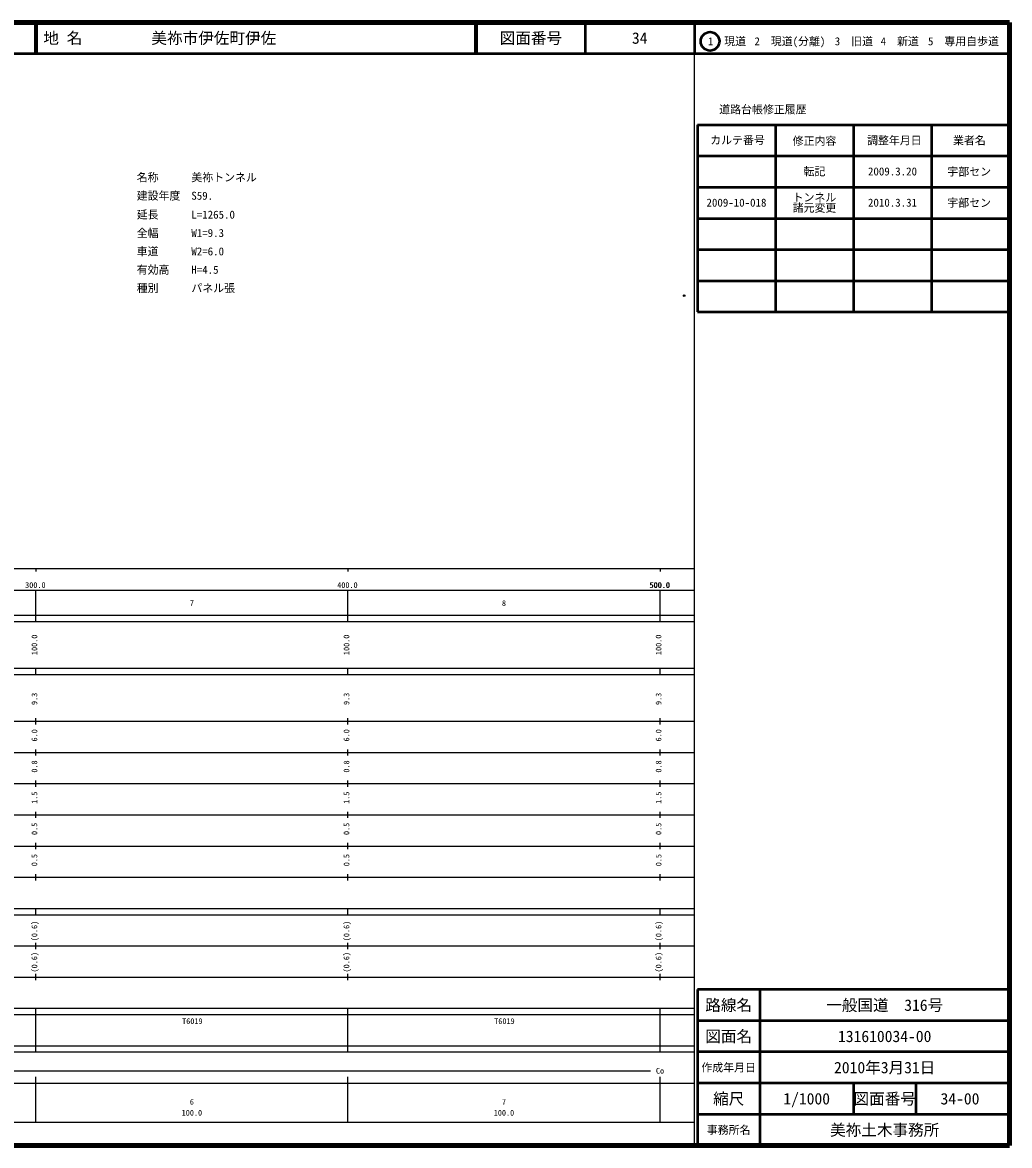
# Model space of a CAD drawing. Units: millimetres on the paper, with parts at other scales. Extents: x 40 to 680, y 20 to 380.
# Drawn here: x 363.7 to 680, y 20 to 380 of the extents above; entities that cross this region are included whole.
import ezdxf
from ezdxf.enums import TextEntityAlignment as Align

# ---------------------------------------------------------------- set-up
doc = ezdxf.new("R2010")
doc.units = ezdxf.units.MM
doc.header["$PDMODE"] = 32
doc.header["$PDSIZE"] = 0.5
doc.layers.add('S-OTRS', color=6, linetype='Continuous')
doc.layers.add('S-TTL-TXT', color=7, linetype='Continuous')
for name, color, linetype, lineweight in [('S-STR-HTXT', 7, 'Continuous', 13), ('S-TTL', 2, 'Continuous', 140), ('S-TTL-BAND', 7, 'Continuous', 25), ('S-TTL-FRAM', 2, 'Continuous', 50), ('S-TTL-LINE', 7, 'Continuous', 50)]:
    doc.layers.add(name, color=color, linetype=linetype, lineweight=lineweight)
doc.styles.add('ＭＳ ゴシック', font='')
doc.styles.get('ＭＳ ゴシック').set_extended_font_data('MS Gothic')

msp = doc.modelspace()

# ---------------------------------------------------------------- linework, layer by layer
at = {"layer": 'S-OTRS'}
msp.add_point((575.729, 292.451), dxfattribs=at)
at = {"layer": 'S-TTL'}
for p, q in [((680, 380), (40, 380)), ((680, 20), (680, 380)), ((40, 20), (680, 20))]:
    msp.add_line(p, q, dxfattribs=at)
at = {"layer": 'S-TTL-BAND'}
for p, q in [((579, 20), (579, 370)), ((40, 205), (579, 205)), ((368, 205), (368, 204)), ((468, 205), (468, 204)), ((568, 205), (568, 204)), ((68, 198), (579, 198)), ((368, 188), (368, 198)), ((468, 188), (468, 198)), ((568, 188), (568, 198)), ((40, 190), (579, 190)), ((40, 188), (579, 188)), ((40, 173), (579, 173)), ((368, 171), (368, 173)), ((468, 171), (468, 173)), ((568, 171), (568, 173)), ((40, 171), (579, 171)), ((40, 156), (579, 156)), ((368, 155), (368, 157)), ((468, 155), (468, 157)), ((568, 155), (568, 157)), ((46, 146), (579, 146)), ((368, 145), (368, 147)), ((468, 145), (468, 147)), ((568, 145), (568, 147)), ((368, 135), (368, 137)), ((468, 135), (468, 137)), ((568, 135), (568, 137)), ((52, 136), (579, 136)), ((46, 126), (579, 126)), ((368, 125), (368, 127)), ((468, 125), (468, 127)), ((568, 125), (568, 127)), ((52, 116), (579, 116)), ((368, 115), (368, 117)), ((468, 115), (468, 117)), ((568, 115), (568, 117)), ((46, 106), (579, 106)), ((368, 105), (368, 107)), ((468, 105), (468, 107)), ((568, 105), (568, 107)), ((40, 96), (579, 96)), ((40, 94), (579, 94)), ((368, 94), (368, 96)), ((468, 94), (468, 96)), ((568, 94), (568, 96)), ((49, 84), (579, 84)), ((368, 83), (368, 85)), ((468, 83), (468, 85)), ((568, 83), (568, 85)), ((40, 74), (579, 74)), ((368, 73), (368, 75)), ((468, 73), (468, 75)), ((568, 73), (568, 75)), ((40, 64), (579, 64)), ((40, 62), (579, 62)), ((368, 62), (368, 64)), ((368, 52), (368, 62)), ((368, 52), (368, 62)), ((468, 62), (468, 64)), ((468, 52), (468, 62)), ((468, 52), (468, 62)), ((568, 62), (568, 64)), ((568, 52), (568, 62)), ((40, 52), (579, 52)), ((368, 50), (368, 52)), ((468, 50), (468, 52)), ((568, 50), (568, 52)), ((40, 50), (579, 50)), ((189.5, 44), (565, 44)), ((40, 40), (579, 40)), ((368, 27.5), (368, 42)), ((468, 27.5), (468, 42)), ((568, 27.5), (568, 42)), ((68, 27.5), (579, 27.5))]:
    msp.add_line(p, q, dxfattribs=at)
at = {"layer": 'S-TTL-FRAM'}
for p, q in [((580, 347.197), (580, 287.197)), ((580, 347.197), (680, 347.197)), ((580, 287.197), (680, 287.197)), ((680, 70), (580, 70)), ((580, 70), (580, 20))]:
    msp.add_line(p, q, dxfattribs=at)
at = {"layer": 'S-TTL-LINE'}
for p, q in [((367.75, 380), (367.75, 370)), ((368.25, 380), (368.25, 370)), ((508.747, 380), (508.747, 370)), ((509.247, 380), (509.247, 370)), ((543.997, 380), (543.997, 370)), ((579, 380), (579, 370)), ((40, 370), (680, 370)), ((605, 347.197), (605, 287.197)), ((630, 347.197), (630, 287.197)), ((655, 347.197), (655, 287.197)), ((580, 337.197), (680, 337.197)), ((580, 327.197), (680, 327.197)), ((580, 317.197), (680, 317.197)), ((580, 307.197), (680, 307.197)), ((580, 297.197), (680, 297.197)), ((600, 70), (600, 20)), ((680, 60), (580, 60)), ((680, 50), (580, 50)), ((680, 40), (580, 40)), ((630, 40), (630, 30)), ((650, 40), (650, 30)), ((680, 30), (580, 30))]:
    msp.add_line(p, q, dxfattribs=at)
msp.add_circle((584.031, 373.958), 3, dxfattribs=at)

# ---------------------------------------------------------------- texts
at = {"layer": 'S-STR-HTXT', "style": 'ＭＳ ゴシック'}
for s, p in [('名称\u3000\u3000\u3000美祢トンネル', (400.324, 331.629)), ('建設年度\u3000S59.', (400.324, 325.738))]:
    msp.add_text(s, height=2.566, dxfattribs=at).set_placement(p, align=Align.TOP_LEFT)
for s, p in [('延長\u3000\u3000\u3000L=1265.0', (400.324, 316.347)), ('全幅\u3000\u3000\u3000W1=9.3', (400.324, 310.456)), ('車道\u3000\u3000\u3000W2=6.0', (400.324, 304.565)), ('有効高\u3000  H=4.5', (400.324, 298.674)), ('種別\u3000\u3000\u3000パネル張', (400.324, 292.783))]:
    msp.add_text(s, height=2.566, dxfattribs=at).set_placement(p, align=Align.BOTTOM_LEFT)
at = {"layer": 'S-TTL-BAND', "style": 'ＭＳ ゴシック'}
for s, p in [('300.0', (367.844, 198.195)), ('400.0', (467.844, 198.195)), ('500.0', (567.844, 198.195)), ('500.0', (568, 198.195)), ('7', (418, 192.405)), ('8', (518, 192.405)), ('Co', (568, 42.5)), ('6', (418, 32.523)), ('7', (518, 32.523)), ('100.0', (418, 29.033)), ('100.0', (518, 29.033))]:
    msp.add_text(s, height=1.833, dxfattribs=at).set_placement(p, align=Align.BOTTOM_CENTER)
for s, p in [('100.0', (369, 180.5)), ('100.0', (469, 180.5)), ('100.0', (569, 180.5)), ('9.3', (369, 163.174)), ('9.3', (469, 163.174)), ('9.3', (569, 163.174)), ('6.0', (369, 151.5)), ('6.0', (469, 151.5)), ('6.0', (569, 151.5)), ('0.8', (369, 141.5)), ('0.8', (469, 141.5)), ('0.8', (569, 141.5)), ('1.5', (369, 131.5)), ('1.5', (469, 131.5)), ('1.5', (569, 131.5)), ('0.5', (369, 121.5)), ('0.5', (469, 121.5)), ('0.5', (569, 121.5)), ('0.5', (369, 111.5)), ('0.5', (469, 111.5)), ('0.5', (569, 111.5)), ('(0.6)', (369, 88.764)), ('(0.6)', (469, 88.764)), ('(0.6)', (569, 88.764)), ('(0.6)', (369, 78.764)), ('(0.6)', (469, 78.764)), ('(0.6)', (569, 78.764))]:
    msp.add_text(s, height=1.833, rotation=90, dxfattribs=at).set_placement(p, align=Align.BOTTOM_CENTER)
for p in [(414.875, 58.405), (514.875, 58.405)]:
    msp.add_text('T6019', height=1.833, dxfattribs=at).set_placement(p, align=Align.BOTTOM_LEFT)
at = {"layer": 'S-TTL-TXT', "style": 'ＭＳ ゴシック'}
for s, p in [('地 名', (370.38, 375)), ('美祢市伊佐町伊佐', (405.024, 375))]:
    msp.add_text(s, height=3.666, dxfattribs=at).set_placement(p, align=Align.MIDDLE_LEFT)
for s, height, p in [('図面番号', 3.666, (526.622, 375)), ('34', 3.666, (561.497, 375)), ('1\u3000現道', 2.566, (589.448, 373.958)), ('2\u3000現道(分離)', 2.566, (609.619, 373.958)), ('3\u3000旧道', 2.566, (630.121, 373.958)), ('4\u3000新道', 2.566, (644.824, 373.958)), ('5\u3000専用自歩道', 2.566, (665.228, 373.958)), ('道路台帳修正履歴', 2.566, (600.968, 352.113)), ('カルテ番号', 2.566, (592.839, 342.277)), ('修正内容', 2.566, (617.509, 342.023)), ('調整年月日', 2.566, (643.089, 342.197)), ('業者名', 2.566, (667.134, 342.197)), ('転記', 2.566, (617.5, 332.245)), ('2009.3.20', 2.566, (642.5, 332.245)), ('宇部セン', 2.566, (667.077, 332.189)), ('トンネル', 2.566, (617.5, 323.912)), ('2009-10-018', 2.566, (592.5, 322.245)), ('諸元変更', 2.566, (617.5, 320.579)), ('2010.3.31', 2.566, (642.5, 322.245)), ('宇部セン', 2.566, (667.077, 322.189)), ('路線名', 3.666, (590, 65)), ('路線名', 3.666, (590, 65)), ('一般国道\u3000316号', 3.666, (640, 65)), ('図面名', 3.666, (590, 55)), ('図面名', 3.666, (590, 55)), ('131610034-00', 3.666, (640, 55)), ('2010年3月31日', 3.666, (640, 45)), ('作成年月日', 2.566, (590, 45)), ('作成年月日', 2.566, (590, 45)), ('縮尺', 3.666, (590, 35)), ('縮尺', 3.666, (590, 35)), ('1/1000', 3.666, (615, 35)), ('図面番号', 3.666, (640, 35)), ('図面番号', 3.666, (640, 35)), ('34-00', 3.666, (664.125, 35)), ('事務所名', 2.566, (590, 25)), ('事務所名', 2.566, (590, 25)), ('美祢土木事務所', 3.666, (640, 25))]:
    msp.add_text(s, height=height, dxfattribs=at).set_placement(p, align=Align.MIDDLE_CENTER)

doc.saveas('drawing.dxf')
